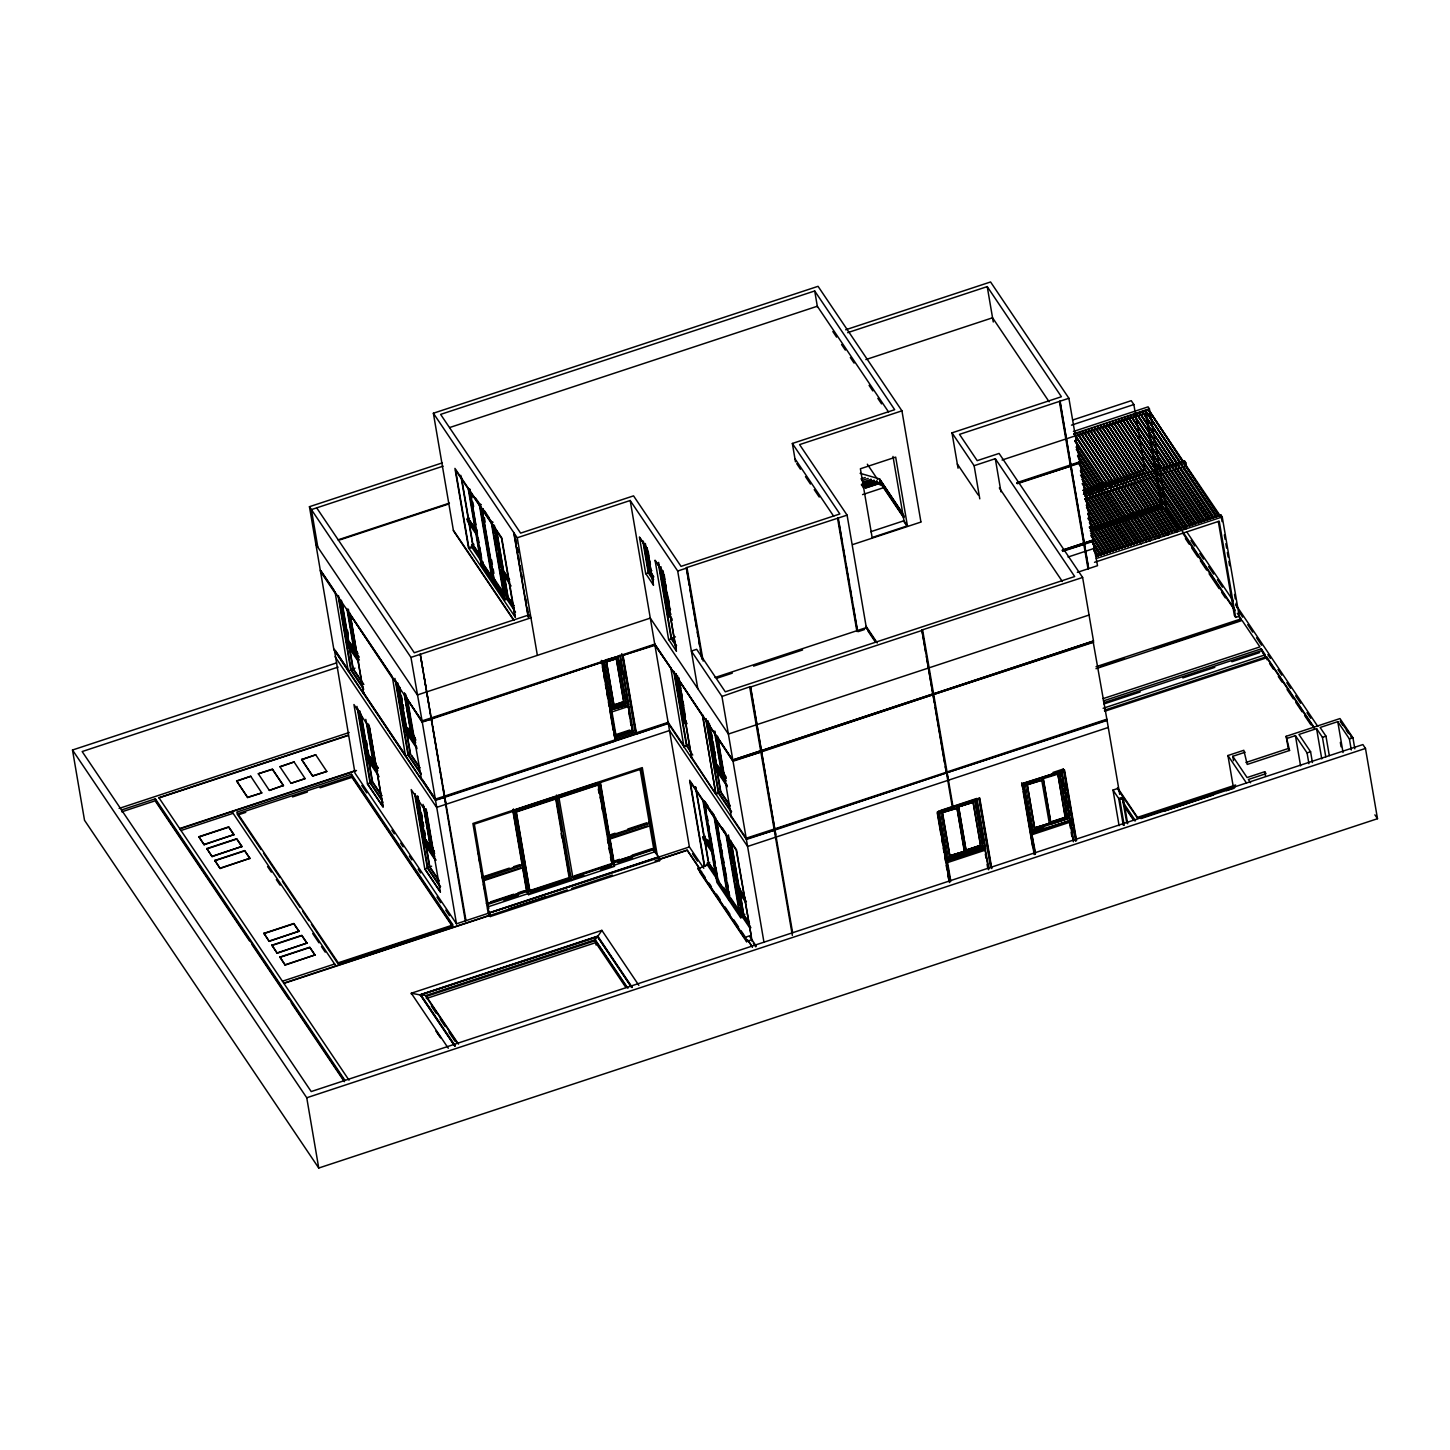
<?xml version="1.0" encoding="UTF-8"?>
<svg xmlns="http://www.w3.org/2000/svg" width="1450" height="1450" viewBox="0 0 1450 1450"><rect width="100%" height="100%" fill="white"/><g stroke="black" fill="none" stroke-linecap="round" stroke-linejoin="round"><path stroke-width="1.5" d="M407.504 699.716L422.077 720.94L456.478 923.795L488.541 913.21M920.895 521.801L901.936 410.839L818.054 286.321L433.369 413.232L517.251 537.769L630.188 500.504L689.403 846.945L703.794 868.296M430.559 718.149L421.805 720.94L320.305 570.249L309.448 506.702L442.359 462.858M431.919 722.299L420.21 653.859L465.305 920.877M443.917 796.358L435.181 799.149M601.714 661.671L615.38 740.986L444.733 796.721L466.012 920.641M622.902 654.675L636.55 734.008L668.486 722.897M615.09 739.881L444.624 796.123L431.357 718.529L601.822 662.287L431.556 719.019M636.332 732.776L668.377 722.299M761.413 750.665L932.984 693.952L761.413 750.665L750.629 686.992L749.668 686.847L792.334 935.377M774.064 829.092L746.188 838.209L733.029 761.232L717.841 737.76M1070.173 465.069L1016.849 482.669M1070.952 464.725L1079.779 461.825L1068.904 398.279L990.567 281.971L845.676 329.784M946.288 772.27L774.771 828.856L761.522 751.263L933.021 694.677L921.874 630.025L1082.624 577.463L1093.499 641.009L933.619 693.843L1093.499 641.009M947.067 771.926L1106.857 719.2L1093.064 641.226M335.385 650.597L363.624 693.607L350.157 614.8M350.229 614.691L392.098 677.748L392.298 676.715L405.474 755.957L363.606 692.901L405.764 755.541M421.388 778.722L407.269 698.229M670.824 668.033L654.947 645.304L622.993 655.291L655.11 644.688L678.056 678.944M670.734 667.417L683.893 746.659L683.693 745.445M717.75 737.887L678.636 679.615L702.434 715.811L702.616 714.778L715.793 794.02L691.505 757.027L691.704 758.259L678.528 679.017M631.602 987.142L597.472 936.464L595.189 939.654L425.774 995.534L420.826 994.754L597.527 936.773L631.638 987.45M1146.007 540.089L1074.051 433.967L1146.461 542.209M1077.006 432.988L1147.983 539.69L1077.006 432.988L1112.567 485.061M1075.701 435.725L1109.014 486.529M1079.978 432.009L1150.956 538.729L1079.978 432.009L1151.934 538.131M1111.987 485.551L1078.673 434.746M1155.36 539.273L1082.933 431.031L1118.494 483.104M1085.905 430.052L1156.882 536.772L1085.905 430.052L1159.112 538.041M1114.941 484.572L1081.628 433.767M1088.878 429.073L1159.837 535.793L1088.878 429.073L1160.816 535.195M1117.914 483.593L1084.6 432.789M1120.868 482.614L1087.554 431.81M1164.259 536.337L1091.832 428.094L1127.375 480.168M1123.841 481.636L1090.527 430.831M1094.804 427.116L1165.764 533.836L1094.804 427.116L1130.348 479.189M1126.795 480.657L1093.481 429.853M1097.759 426.137L1168.736 532.857L1097.759 426.137L1169.715 532.259M1100.731 425.158L1171.709 531.878L1100.731 425.158L1136.274 477.231M1129.768 479.678L1096.454 428.874M1103.686 424.179L1174.663 530.899L1103.686 424.179L1139.247 476.252M1132.722 478.699L1099.408 427.895M1135.694 477.721L1102.381 426.916M1106.658 423.201L1177.636 529.921L1106.658 423.201L1178.614 529.322M1138.667 476.742L1105.353 425.938M1234.802 609.616L1109.613 422.222L1145.174 474.295M1141.621 475.763L1108.308 424.959M1112.585 421.243L1183.562 527.963L1112.585 421.243L1148.128 473.316M1115.558 420.264L1186.517 526.984L1115.558 420.264L1187.496 526.386M1144.594 474.784L1111.28 423.98M1189.489 526.006L1118.512 419.286L1154.055 471.359M1147.548 473.806L1114.234 423.001M1150.521 472.827L1117.207 422.022M1121.484 418.307L1192.444 525.027L1121.484 418.307L1157.027 470.38M1153.475 471.848L1120.161 421.044M1124.439 417.346L1195.416 524.048L1124.439 417.346L1160 469.401M1156.447 470.869L1123.134 420.065M1198.389 523.069L1127.411 416.368L1199.368 522.471M1130.366 415.389L1201.343 522.091L1130.366 415.389L1165.927 467.462M1159.402 469.891L1126.106 419.086M1133.338 414.41L1204.316 521.112L1133.338 414.41L1168.881 466.483M1162.374 468.912L1129.061 418.108M1165.347 467.933L1132.033 417.129M1207.27 520.133L1136.293 413.431L1171.854 465.504M1168.301 466.954L1134.988 416.15M1139.265 412.452L1210.243 519.154L1139.265 412.452L1211.221 518.556M1171.274 465.976L1137.96 415.171M1142.238 411.474L1213.197 518.176L1142.238 411.474L1177.781 463.547M1216.169 517.197L1145.192 410.495L1180.735 462.568M1174.228 464.997L1140.914 414.211M1148.164 409.516L1219.124 516.218L1148.164 409.516L1221.371 517.487M1177.201 464.018L1143.887 413.232M1180.155 463.039L1146.841 412.253M1183.128 462.079L1149.814 411.274M1145.029 540.669L1074.051 433.967M1153.91 537.751L1082.933 431.031M1162.809 534.814L1091.832 428.094M1180.59 528.942L1109.613 422.222M348.489 670.516L333.681 648.458L320.305 570.249M456.478 923.795L354.978 773.104L334.316 649.455M1079.779 461.825L1093.137 540.034L1084.238 543.043L1093.137 540.034M1106.857 719.2L1119.708 794.382M814.701 290.961L440.619 414.392L520.604 533.129L633.541 495.864L681.029 566.37L839.84 513.971L792.353 443.464L894.686 409.697L814.701 290.961L817.492 307.255M449.681 427.532L817.311 306.24L888.56 411.981M443.102 466.157L311.388 509.603L317.822 547.176M847.652 332.666L987.232 286.611L1061.4 396.738L951.998 432.843L958.051 468.205M865.868 359.582L992.561 317.786L1049.129 401.777M338.013 539.871L449.428 503.114M340.261 539.781L447.379 504.437M481.183 504.528L479.406 505.108L491.985 578.713L481.382 562.963L468.803 489.357M475.546 498.093L480.657 505.162M475.999 533.963L467.552 521.42L467.154 519.028L469.546 518.248M493.091 522.217L491.332 522.798L503.911 596.403L493.29 580.653L480.367 505.252M481.672 561.839L472.011 547.502L471.612 545.127L474.005 544.33M468.513 547.828L515.366 617.374L501.791 537.932L454.938 468.386L468.513 547.828L472.265 546.596M472.646 547.303L468.984 548.499L455.59 470.144L501.519 538.331L514.913 616.703M901.936 410.839L799.584 444.606L847.09 515.131L866.538 628.865M481.382 562.963L483.14 562.382L482.487 561.404M468.114 488.179L481.128 564.376L482.904 563.796M496.226 529.522L503.277 570.738L509.584 579.619M493.29 580.653L495.048 580.072M1077.368 572.351L1088.007 568.835L1059.388 401.414L959.501 434.366L977.209 460.647L999.086 453.433L1082.624 577.463M1059.388 401.414L1068.904 398.279M341.439 600.481L348.453 641.553L352.586 646.066M340.913 600.246L348.072 642.114L348.942 641.824M338.557 595.841L346.623 643.021L349.432 642.096M860.956 478.935L865.233 477.521M503.676 573.131L507.736 596.838L514.061 605.701M861.808 480.53L868.206 478.427M348.453 641.553L354.144 649.473L348.743 641.462L342.472 604.722M481.128 564.376L504.963 599.756L506.721 599.176L494.069 525.154M862.641 482.125L871.16 479.316M355.957 650.053L357.552 653.442M864.925 482.343L871.305 480.24M861.354 484.427L874.132 480.204M861.518 485.333L874.278 481.128L863.692 484.934M863.765 485.043L874.404 481.527M862.206 486.022L877.105 481.092M864.49 486.239L875.129 482.723L864.544 486.529M864.599 486.638L875.238 483.122M863.04 487.617L880.077 481.998L903.948 517.433M865.324 487.816L880.277 483.013M865.378 488.124L880.277 483.213M338.086 667.109L82.161 751.553L311.206 1091.56L1362.891 744.575L1365.483 748.436L1377.5 818.706L318.746 1168.029L84.517 820.283L72.5 750.013L336.654 662.868M1073.254 419.829L1131.254 400.689L1133.846 404.55L1145.101 470.434M1071.477 425.14L1133.846 404.55M862.569 494.613L883.847 487.581M358.585 661.925L346.876 644.543L351.136 669.447L355.014 668.16M351.933 669.701L348.199 670.933L335.022 591.691L334.823 592.724L320.504 571.481M645.341 543.496L650.089 571.282L651.847 570.702M1073.435 431.484L1148.092 406.852L1149.397 408.791L1159.565 468.368M647.244 548.607L639.432 537.026L645.703 573.692L649.437 572.442M951.998 432.843L974.128 465.686L995.298 458.689L1074.686 576.538L725.29 691.813L696.671 649.31L691.378 651.068L721.955 696.453L732.812 759.999L760.779 750.774L732.812 759.999M1074.106 433.623L1149.397 408.791M1002.059 460.031L1075.338 435.852M1076.172 436.178L1146.388 413.014L1162.827 509.24L1166.362 508.08L1160.326 472.772M309.448 506.702L410.948 657.394L419.775 654.494M420.482 654.258L530.936 617.809L528.996 614.909L414.283 652.754L316.68 507.862M689.294 585.474L686.249 567.729L837.556 518.266L856.914 631.457M630.188 500.504L677.694 571.028L686.521 568.11L702.072 659.097M837.556 518.266L847.09 515.131M1016.958 483.285L1070.444 466.193L1017.32 483.72M1092.702 540.252L1097.523 565.681L1088.696 568.599L1070.97 465.45L1079.452 462.659M870.725 531.715L903.984 520.749L907.428 525.861L872.139 537.497L860.394 468.767L895.683 457.131L907.428 525.861M1071.151 465.957L1079.978 463.039M852.709 544.566L920.949 522.054M670.589 609.362L669.719 609.653L663.121 571.028M660.964 566.732L668.45 610.504L670.208 609.924M658.626 562.401L667 611.411L669.809 610.486M1089.059 615.036L728.371 734.044L650.289 618.117L417.364 694.967L315.864 544.276M119.136 808.411L349.196 732.504M1082.86 490.444L1145.029 469.927M121.456 810.006L155.349 798.823L345.1 1080.522M348.163 735.204L158.884 797.663L349.015 1080.178M1084.799 492.166L1142.799 473.026M158.938 797.971L347.982 735.585M1084.836 492.474L1142.854 473.334M121.782 811.837L155.657 800.654L344.139 1080.467M1083.44 494.305L1184.523 460.955L1185.828 462.876L1186.354 465.939L1085.271 499.289M1084.745 496.244L1185.828 462.876M236.622 780.916L250.741 776.257L261.798 792.914L247.678 797.554L236.622 780.916L247.678 797.554M258.299 773.756L272.401 769.098L283.421 785.447L269.356 790.413L258.299 773.756L272.455 769.406L283.475 785.755M279.959 766.615L294.078 761.957L305.134 778.614L291.015 783.272L280.013 766.923L294.078 761.957M301.636 759.474L315.737 754.816L326.812 771.454L312.692 776.112L301.636 759.474L312.692 776.112M236.676 781.224L250.741 776.257M301.691 759.764L315.737 754.816M605.049 660.058L620.256 655.763L628.629 704.772L611.32 709.775L628.629 704.772M672.256 620.346L667.254 612.951L671.567 638.145L675.446 636.858M431.266 717.913L655.001 644.09M672.365 638.399L668.631 639.631L655.056 560.207L662.849 571.808L676.443 651.231L668.704 639.522M398.714 685.506L406.308 726.377M601.297 660.403L602.203 661.744L622.666 655.001L636.133 733.809L615.688 740.551L614.021 734.824M422.186 721.556L430.849 719.254L422.022 722.154L407.921 699.897M616.123 657.43L604.632 661.218L612.824 707.673L626.219 703.25L618.026 656.814L625.893 702.761L612.824 707.673M395.832 680.866L403.897 728.045L406.707 727.121M618.353 657.285L604.958 661.707L604.306 660.747M606.336 661.689L614.238 659.079M613.785 704.772L606.444 661.853L616.413 658.753L623.862 701.818L613.894 704.918M405.728 726.577L412.017 734.298L407.686 727.882M413.54 734.969L412.67 735.259L415.896 740.062M360.76 713.527L367.774 754.58L372.976 760.706M357.878 708.869L365.944 756.048L366.995 755.704L377.544 771.346M382.166 799.856L370.457 782.474L366.197 757.589L368.01 756.991M247.624 797.264L261.798 792.914M283.421 785.447L269.356 790.413M312.638 775.804L326.812 771.454M367.774 754.58L373.466 762.501L368.064 754.489L361.413 715.593M375.586 762.99L374.716 763.28L377.942 768.083M179.691 828.566L355.866 770.457M1090.581 528.036L1161.468 504.654M179.746 828.874L356.501 770.566M1090.672 528.326L1161.523 504.944M417.038 748.689L404.151 729.567L408.411 754.471L410.495 753.783L406.942 733.029M405.474 755.957L409.208 754.725M180.996 830.506L233.233 813.269M351.444 774.264L236.749 812.109L338.249 962.8L452.962 924.955L351.444 774.264L351.969 777.327L452.219 926.151M1090.273 530.501L1162.791 506.576M1090.454 531.57L1162.973 507.645M239.395 814.465L245.775 812.362M292.501 796.938L307.364 792.044M320.106 787.839L351.969 777.327M1062.361 550.184L1083.603 543.17L1062.216 550.311M1064.445 550.221L1083.821 544.403L1062.578 551.399M1084.346 543.659L1092.811 540.868M1084.527 544.167L1093.354 541.249M198.849 836.722L228.719 826.862L233.921 834.602L204.124 844.752L198.849 836.722L204.124 844.752M198.904 837.031L228.774 827.171L233.976 834.892M370.457 782.474L372.541 781.786L381.912 795.688M371.254 782.728L367.521 783.961L382.945 806.635L369.478 727.827L353.945 704.537L367.521 783.961L370.076 783.036L383.054 802.321M612.172 706.712L623.645 702.924M1068.016 557.036L1094.551 548.281M610.668 708.814L625.476 703.939M204.069 844.444L233.921 834.602M714.995 677.531L866.321 627.596L876.271 642.386M611.139 710.663L611.972 711.896L628.883 706.313L633.197 731.507L616.268 737.089L615.452 735.875L632.381 730.293L628.067 705.081L628.883 706.313M717.351 678.092L732.268 673.162M753.583 666.13L802.593 649.963M858.001 631.674L864.399 629.572M206.843 848.576L236.712 838.734L241.914 846.456L212.099 856.606L206.843 848.576L212.099 856.606M206.897 848.884L236.749 839.024L241.969 846.764M1096.2 556.184L1220.936 515.022L1222.241 516.943L1239.224 616.232L1235.69 617.392L1234.385 615.471L1218.308 521.42M1096.381 558.467L1222.241 516.943M1094.514 562.31L1219.232 521.166L1235.69 617.392M212.062 856.298L241.914 846.456M1088.696 568.599L1088.007 568.835M214.836 860.448L244.688 850.588L249.907 858.309L220.092 868.478L214.836 860.448L220.092 868.478M214.89 860.738L244.742 850.896L249.944 858.618M721.955 696.453L749.668 686.847M750.629 686.992L922.127 630.406M614.836 734.969L629.644 730.075M615.344 735.712L632.272 730.129L627.959 704.936M220.038 868.169L249.907 858.309M614.764 739.21L635.227 732.449L636.133 733.809M676.244 673.743L683.729 717.533L685.487 716.952M674.268 671.64L682.261 718.439L683.331 718.094L687.082 723.641M444.914 797.228L668.305 723.514L746.388 839.441L763.987 942.373M491.188 782.511L501.881 778.976M446.111 804.261L445.404 804.478M686.267 725.526L682.533 719.961L686.847 745.173L689.348 744.339M683.983 746.551L686.448 745.735L692.737 755.051M683.893 746.659L687.644 745.427M417.673 796.394L425.049 839.604L430.251 845.731M554.933 796.739L514.188 810.188L528.616 894.668L614.419 866.357L599.974 781.876M556.438 795.071L557.09 796.032L597.835 782.583M417.129 796.104L424.669 840.166L425.539 839.876M415.153 793.893L423.219 841.072L426.028 840.148M518.103 810.749L556.057 798.225M572.514 877.014L612.679 863.946L598.941 784.069L558.884 797.301L572.877 877.558L612.244 864.562L597.98 783.888M518.212 810.912L556.147 798.388M558.993 797.446L599.049 784.232M440.601 886.621L427.732 867.499L423.472 842.613L425.285 842.015M515.711 811.021L516.363 811.982L555.731 799.004L569.342 878.718L529.975 891.696L529.322 890.735M559.247 797.844L598.632 784.849M425.049 839.604L431.031 847.434M432.861 848.014L431.991 848.304L434.148 851.494M709.05 723.568L716.626 764.44M708.144 721.121L715.666 765.183L716.554 764.893M706.15 718.91L714.216 766.107L717.043 765.165M1093.173 641.842L933.727 694.441L1093.699 642.223M761.703 751.771L933.021 694.677M427.732 867.499L431.611 866.212M426.753 812.852L411.22 789.561L424.796 868.985L428.529 867.752M716.064 764.621L721.737 772.542M723.858 773.031L722.988 773.321L726.232 778.124M263.936 933.329L293.788 923.487L299.008 931.208L269.192 941.358L263.936 933.329L269.192 941.358M263.991 933.637L293.843 923.795L299.044 931.516M1096.019 666.746L1241.055 618.878L1237.303 613.332M1100.459 666.402L1123.913 658.662M1153.783 648.803L1239.098 620.654M727.356 786.752L714.487 767.63L718.729 792.516L720.831 791.827L730.184 805.729M269.138 941.068L299.008 931.208M731.326 812.362L718.348 793.077L715.883 793.893L702.398 715.086M715.793 794.02L719.544 792.769M1095.982 668.686L1242.106 620.473L1259.923 646.899L1102.997 698.664M271.929 945.201L301.781 935.341L306.983 943.062L277.186 953.23L271.929 945.201L277.186 953.23M271.984 945.491L301.836 935.649L307.038 943.37M509.294 868.133L481.889 877.178L482.778 878.482L522.834 865.269L521.946 863.964M513.518 866.737L519.843 864.653M615.09 833.224L608.764 835.309L609.653 836.632L649.709 823.419L650.107 825.793L610.051 839.006M627.741 829.056L646.718 822.803M482.288 877.757L522.453 864.689L513.137 810.677M609.145 835.889L649.31 822.839L640.012 768.826M482.687 880.132L520.749 867.771M609.562 838.281L647.606 825.92M483.194 880.875L523.251 867.662M277.131 952.922L306.983 943.062M279.923 957.054L309.774 947.213L314.976 954.934L285.179 965.084L279.923 957.054L285.179 965.084M279.977 957.363L309.829 947.502L315.031 955.242M715.357 817.039L729.042 898.638L739.645 914.388L726.033 834.674L715.412 818.924M285.124 964.776L314.976 954.934M490.571 901.882L513.753 894.215M517.976 892.838L524.302 890.735M619.549 859.324L613.223 861.409L614.111 862.714L654.168 849.501L654.566 851.893L614.51 865.106L600.463 782.855M632.2 855.138L651.177 848.884M486.747 903.839L526.803 890.626M613.604 861.989L653.66 848.776M486.856 904.002L526.912 890.789L522.743 866.919M613.713 862.134L653.769 848.921L649.618 825.068M1103.378 700.912L1261.228 648.839L1265.234 654.802L1103.124 708.289M574.309 875.909L611.592 863.602L612.244 864.562M529.612 891.17L569.778 878.102M503.621 900.088L518.393 895.212M617.845 862.406L632.599 857.53M1103.704 702.743L1261.554 650.651L1265.56 656.632M487.653 906.957L527.709 893.744L513.264 809.281M530.12 893.001L570.865 879.552L571.518 880.513L557.09 796.032M573.022 878.845L583.734 875.311M600.898 869.638L611.628 866.103M1103.903 703.957L1140.153 691.994M1182.819 677.929L1214.81 667.362M1231.884 661.744L1259.615 652.591M712.965 853.742L703.304 839.405L702.888 837.013L705.298 836.215M653.442 850.207L659.424 857.566L489.647 912.866L490.263 916.545L659.659 860.647L659.424 857.566M655.69 853.543L641.244 769.062L474.331 824.144L488.759 908.624L487.508 909.041L489.882 912.539L659.279 856.642M282.514 981.197L334.733 963.96M491.786 912.159L689.403 846.945M1104.429 710.21L1266.539 656.723L1314.099 727.32M1104.628 711.279L1266.72 657.793L1314.28 728.389M283.801 983.118L489.792 915.168M509.095 908.787L545.562 896.752M659.279 859.234L687.173 850.044L699.716 868.641M283.856 983.426L567.331 889.901M571.608 888.487L612.299 875.075M655.11 860.938L687.228 850.334L699.77 868.949M933.202 695.184L946.379 772.886L774.88 829.472L792.661 932.93M1106.531 720.052L947.086 772.651L1107.075 720.433M775.061 829.98L946.379 772.886M945.255 766.796L948.481 780.173M1108.271 727.465L747.602 846.456L669.519 730.546L436.595 807.396L335.077 656.705M717.424 879.824L707.763 865.487L707.346 863.112L709.757 862.315M751.843 939.636L746.605 941.684L745.971 938.023L744.919 938.368L698.066 868.822L707.926 864.599M698.066 868.822L699.136 868.478L699.752 872.139L746.605 941.684M752.151 941.467L736.491 849.809L689.638 780.263L704.265 865.813L710.228 864.671M699.752 872.139L701.528 871.559M729.495 896.118L727.737 896.698L714.107 816.984L703.504 801.234L717.134 880.947L718.892 880.368M1052.881 772.487L1063.285 769.062L1064.191 770.403L1076.172 840.456M940.633 810.423L976.629 798.551L985.438 848.467L947.339 861.028L946.306 859.487L982.284 847.616M1023.283 783.163L1061.781 771.164L1070.209 820.501L1032.11 833.061L1023.283 783.163L1032.11 833.061M1064.191 770.403L1022.558 784.142L1034.539 854.195M958.396 805.602L974.799 800.183L982.701 846.456L966.298 851.875L958.396 805.602L966.298 851.875M1059.569 772.216L1067.472 818.489L1051.069 823.908L1043.166 777.617L1059.569 772.216L1067.798 818.978L1032.908 829.889M940.216 811.583L975.125 800.654L983.028 846.945L948.137 857.856M1024.987 783.616L1059.878 772.687M958.323 806.635L973.294 802.285L958.432 806.798M958.541 806.943L973.167 802.122L980.671 845.513L965.917 850.171L980.454 845.187L972.968 801.814M1057.938 774.155L1043.094 778.668L1050.326 820.048M942.355 812.689L957.217 808.176L942.246 812.526L949.841 856.062L964.486 851.241M1027.017 784.559L1041.97 780.209L1027.234 784.885L1034.72 828.258L1049.365 823.437L1041.662 779.737M740.37 888.288L737.959 889.067L746.406 901.628M411.456 994.247L411.292 993.232L420.337 994.972L597.763 936.428L601.859 930.356L638.87 985.366M458.526 1044.145L425.774 995.534L425.956 996.549L595.352 940.651L626.835 987.396M426.3 998.542L595.696 942.645L625.911 987.523M729.042 898.638L730.8 898.039L739.065 910.31M730.564 899.471L728.788 900.051L714.741 817.782M1119.092 825.684L1113.002 790.051L1117.424 788.601L1137.688 818.434L1182.493 803.662M744.829 914.37L742.418 915.168L750.882 927.71M1233.588 788.619L1227.933 755.522L1243.828 750.284L1247.217 764.44L1289.558 750.466L1286.168 736.31L1339.981 718.566L1352.941 737.778L1354.826 748.816M702.815 800.11L716.88 882.361L740.714 917.741L742.472 917.143L728.408 834.892M1233.515 760.706L1232.772 756.302L1245.115 752.224M1287.473 738.249L1295.412 735.621L1307.066 752.912L1308.915 763.733M1325.771 756.791L1322.436 737.325L1316.582 728.643L1298.946 734.461L1310.582 751.752L1312.431 762.555M1351.291 749.976L1349.406 738.938L1337.77 721.647L1320.116 727.483L1325.971 736.165L1329.306 755.631M1340.181 721.121L1351.744 736.673L1350.856 736.963M1113.002 790.051L1118.693 798.497L1123.116 797.047L1127.665 823.763M1050.815 822.368L1065.442 817.546L1050.688 822.204M1050.598 822.041L1065.224 817.22M1119.726 799.113L1122.644 798.642L1119.726 799.113L1124.221 825.394M964.594 851.404L949.641 855.754L964.594 851.404L957 807.868M1049.256 823.274L1034.503 827.95L1049.365 823.437M966.226 851.295L982.375 845.984L983.028 846.945M1053.008 822.676L1065.134 818.67M1033.197 830.832L1043.764 827.334M1031.729 832.481L1070.209 820.501M1245.912 762.501L1288.253 748.526L1289.558 750.466M965.899 855.138L984.949 848.848L988.592 869.746M1067.599 821.588L1031.602 833.46L1035.264 854.358M1322.436 737.325L1325.971 736.165M953.303 859.487L985.039 849.011L988.9 868.659M1067.689 821.733L1031.711 833.605L1035.572 853.271M985.71 849.99L947.611 862.569L950.801 881.237M1032.382 834.602L1070.481 822.023L1073.671 840.692M697.921 867.897L744.756 937.443L751.118 935.359L736.219 850.207L690.291 782.003L704.718 866.484M1307.066 752.912L1310.582 751.752M1349.406 738.938L1352.941 737.778M1250.607 782.783L1248.378 779.484L1266.031 773.647L1264.726 771.726L1247.091 777.544L1232.772 756.302M1235.618 784.994L1137.507 817.365L1117.479 787.658M1195.289 799.439L1231.539 787.477M1140.933 818.597L1234.784 787.622M1164.459 811.166L1213.505 794.981M1226.301 790.757L1232.717 788.637M72.5 750.013L306.748 1097.759L1365.483 748.436M422.077 720.94L410.948 657.394M746.188 838.209L746.388 839.441L774.354 830.216L746.569 838.825L731.199 815.969L731.416 817.202L717.587 736.292M860.122 473.316L879.552 478.935L902.172 512.521M421.279 778.106L435.562 799.748L444.208 797.464L435.381 800.364L333.881 649.673M1147.584 410.006L1149.234 411.746M1144.612 410.984L1146.261 412.724M1141.658 411.945L1143.307 413.703M1138.685 412.924L1140.334 414.682M1135.713 413.903L1137.38 415.661M1132.758 414.881L1134.408 416.639M1129.786 415.86L1131.453 417.618M1126.831 416.839L1128.481 418.597M1123.859 417.817L1125.508 419.576M1120.904 418.796L1122.554 420.554M1117.932 419.775L1119.581 421.533M1114.959 420.754L1116.627 422.512M1112.005 421.733L1113.654 423.491M1109.033 422.711L1110.7 424.469M1106.078 423.69L1107.727 425.448M1103.106 424.669L1104.773 426.427M1100.151 425.647L1101.801 427.406M1097.179 426.626L1098.828 428.384M1094.224 427.605L1095.874 429.363M1091.252 428.584L1092.901 430.342M1088.279 429.562L1089.947 431.321M1085.325 430.541L1086.974 432.299M1082.352 431.52L1084.02 433.278M1079.398 432.499L1081.048 434.257M1076.426 433.478L1078.075 435.236M1185.629 465.794L1219.523 516.109M1183.254 466.284L1217.148 516.617M1145.192 410.495L1216.749 516.726M1182.674 466.773L1216.568 517.088M1180.282 467.263L1214.176 517.596M1179.702 467.752L1213.596 518.067M1176.747 468.731L1210.641 519.046M1174.355 469.22L1208.249 519.535M1136.293 413.431L1207.85 519.644M1173.775 469.709L1207.669 520.024M1171.401 470.199L1205.294 520.514M1340.507 721.611L1342.809 725.018M1346.253 730.147L1348.554 733.555M1170.821 470.688L1204.714 521.003M1168.428 471.177L1202.322 521.493M1167.848 471.667L1201.742 521.982M1127.411 416.368L1198.969 522.58M1164.894 472.646L1198.787 522.961M1162.501 473.135L1196.395 523.45M1161.921 473.624L1195.815 523.939M1159.529 474.114L1193.441 524.429M1158.949 474.603L1192.842 524.918M1156.574 475.093L1190.468 525.408M1118.512 419.286L1190.069 525.516M1155.994 475.582L1189.888 525.897M1153.022 476.561L1186.916 526.876M1150.648 477.05L1185.792 529.232M1150.067 477.412L1184.124 527.963M1186.644 531.715L1233.316 600.989M1235.835 604.741L1317.814 726.432M1190.957 540.379L1194.727 545.998M1199.784 553.501L1203.554 559.102M1208.611 566.606L1213.65 574.091M1217.438 579.71L1222.477 587.196M1238.88 611.537L1242.65 617.156M1247.707 624.642L1252.746 632.127M1256.534 637.746L1261.572 645.232M1267.88 654.603L1270.399 658.336M1277.976 669.574L1281.746 675.192M1286.803 682.678L1290.591 688.297M1295.629 695.783L1300.668 703.268M1306.976 712.639L1310.764 718.257M1374.89 814.827L1377.5 818.706M1147.675 478.029L1181.569 528.344M1147.095 478.518L1180.989 528.833M1166.344 508.787L1180.082 529.178M1182.566 532.875L1234.983 610.686M1238.735 616.25L1241.236 619.947M1166.688 510.781L1171.673 518.194M1185.411 538.566L1189.145 544.131M1191.646 547.828L1197.881 557.09M1200.382 560.806L1206.618 570.067M1209.119 573.765L1219.106 588.591M1221.607 592.289L1225.341 597.853M1264.762 656.361L1261.228 648.839M1269.566 663.502L1273.317 669.066M1278.32 676.498L1282.072 682.08M1287.074 689.511L1293.346 698.791M1295.847 702.507L1302.1 711.805M1304.601 715.521L1310.854 724.801M1144.141 479.497L1178.034 529.812M1162.827 509.24L1161.523 507.301L1145.464 413.268M1141.748 479.986L1176.893 532.168M1141.168 480.476L1175.062 530.791M1138.794 480.965L1172.688 531.28M1138.214 481.454L1172.107 531.769M1135.241 482.433L1169.135 532.748M1132.849 482.923L1168.011 535.104M1132.269 483.412L1166.162 533.727M1129.894 483.901L1163.788 534.216M1129.314 484.373L1163.208 534.706M1126.342 485.351L1160.236 535.684M1123.387 486.33L1157.281 536.663M1120.995 486.838L1154.889 537.153M1120.415 487.309L1154.309 537.642M1117.461 488.287L1151.354 538.621M1115.068 488.795L1150.213 540.977M1114.488 489.266L1148.382 539.581M1111.516 490.245L1145.428 540.56M1075.247 440.419L1106.622 487.019M1109.141 490.734L1143.035 541.067M1074.849 440.528L1142.056 541.647L1076.77 444.751M1074.668 440.909L1106.042 487.508M1108.561 491.224L1142.455 541.539M1076.045 446.999L1103.668 487.998M1106.169 491.713L1141.331 543.895M1076.897 448.974L1139.084 542.626L1076.317 449.446M1077.984 451.204L1103.088 488.487M1105.589 492.202L1139.482 542.518M1078.111 455.427L1137.108 543.025M1077.713 455.536L1136.709 543.134M1077.531 455.916L1100.115 489.466M1102.634 493.181L1136.528 543.496M1078.383 457.892L1136.129 543.605M1078.909 461.988L1134.136 544.004M1079.761 463.964L1133.157 544.584L1079.181 464.453M1079.579 464.344L1097.161 490.444M1099.662 494.16L1133.556 544.475M1080.957 470.434L1094.768 490.934M1097.287 494.649L1131.181 544.982M1080.558 470.543L1130.202 545.562L1081.247 472.881M1080.377 470.906L1094.188 491.405M1096.707 495.139L1130.601 545.454M1080.504 475.129L1091.814 491.912M1094.315 495.628L1128.209 545.943M1082.624 478.971L1127.81 546.052M1082.443 479.352L1091.234 492.384M1093.735 496.118L1127.629 546.433M1082.044 479.461L1127.23 546.541M1082.57 483.575L1125.254 546.922M1082.171 483.684L1124.276 547.52L1084.092 487.889M1085.76 489.647L1088.261 493.362M1090.781 497.096L1124.674 547.411M1083.368 490.136L1085.887 493.87M1088.388 497.586L1122.282 547.901M1084.219 492.112L1121.303 548.499L1083.639 492.601M1087.808 498.075L1121.702 548.39M1085.434 498.564L1119.327 548.879M1085.035 498.673L1118.349 549.478L1085.706 501.029M1084.836 499.054L1118.729 549.369M1086.231 505.144L1116.355 549.858M1087.083 507.101L1115.376 550.456L1086.503 507.591M1088.152 509.349L1115.775 550.347M1088.279 513.572L1113.382 550.837M1087.881 513.681L1112.404 551.435L1088.551 516.019M1087.699 514.061L1112.803 551.326M1087.826 518.266L1110.428 551.816M1089.947 522.109L1109.449 552.414L1089.367 522.598M1089.766 522.489L1109.848 552.305M1089.893 526.713L1107.456 552.794M1089.494 526.821L1106.477 553.393L1091.415 531.026M1089.312 527.184L1106.876 553.284M1090.69 533.274L1104.501 553.773M1091.542 535.249L1103.523 554.371L1090.962 535.739M1091.361 535.63L1103.921 554.263M1092.738 541.702L1101.529 554.752M1092.339 541.811L1100.55 555.35L1093.028 544.167M1092.158 542.191L1100.949 555.241M1093.554 548.281L1098.574 555.731M1094.406 550.257L1098.176 555.839M1094.224 550.619L1097.994 556.22M1093.826 550.728L1097.596 556.329M1227.933 755.522L1246.474 783.054M999.322 487.925L1062.361 581.504M957.326 464L978.152 494.903M832.844 331.542L836.596 337.125M841.58 344.538L845.332 350.103M850.334 357.516L854.086 363.098M869.076 385.356L872.827 390.92M877.83 398.333L881.582 403.897M1122.898 802.086L1135.513 820.827M1124.475 805.801L1134.571 820.791M1124.674 807.016L1133.519 820.138M904.22 516.2L879.552 478.935L880.077 481.998M903.495 517.396L879.715 482.107L880.259 485.243M867.336 464.218L877.612 479.461M903.459 520.912L906.903 526.042M1069.81 821.044L1070.481 822.023M1067.146 817.999L1067.798 818.978M1027.343 785.048L1034.72 828.258M794.963 458.744L833.696 516.254M796.721 463.656L800.472 469.22M805.475 476.633L810.478 484.064M814.229 489.629L819.232 497.042M866.103 626.327L877.304 642.966M867.771 630.714L875.238 641.806M974.472 799.693L975.125 800.654M984.405 846.927L985.438 848.467M980.671 845.513L966.044 850.334M938.531 811.13L947.339 861.028M639.613 537.533L647.153 548.734L653.316 584.767M655.237 560.715L662.777 571.916M650.089 571.282L653.787 576.774M653.442 577.408L649.709 571.844L645.196 545.454M653.624 579.601L648.639 572.188L643.383 541.412M653.279 580.217L648.259 572.75L642.821 540.959M645.776 573.566L653.515 585.274L647.153 547.792M668.45 610.504L670.915 614.166M670.553 614.764L668.051 611.066L660.819 568.726M667 611.411L671.984 618.824M671.567 638.145L676.552 645.558M676.207 646.174L671.169 638.707L658.463 564.286M654.729 644.09L733.029 761.232L760.996 752.006L733.192 760.616L718.348 738.558M776.257 836.994L775.569 837.23M725.707 776.33L723.55 773.122L717.279 736.382M725.707 776.91L723.278 773.231L716.989 736.491M718.022 765.944L720.179 769.153M717.714 766.035L719.871 769.243M720.668 770.947L716.354 764.531L709.322 723.478M722.589 773.883L725.671 778.433M683.729 717.533L686.194 721.194M715.666 765.183L725.997 780.517M725.816 781.387L715.285 765.745L707.582 720.704M682.261 718.439L686.013 724.003M714.216 766.107L727.103 785.211M729.912 805.819L720.541 791.918L716.644 769.116M686.847 745.173L690.581 750.719M718.729 792.516L731.616 811.638M668.106 722.299L684.201 746.243M616.322 658.608L606.444 661.853M704.827 801.415L708.397 806.726M711.968 812.036L714.361 815.571M713.871 815.335L704.211 800.998L717.822 880.712L728.697 896.843M722.154 827.642L725.779 833.025M625.566 702.289L626.219 703.25M707.709 839.804L710.119 843.393M704.229 836.577L711.479 847.326M744.14 895.81L739.301 888.632L731.199 841.236M484.427 510.763L489.176 517.849M631.765 729.386L633.197 731.507M711.189 847.416L703.957 836.668L695.474 787.114M745.064 897.695L739.029 888.723L730.927 841.344M482.632 508.606L486.239 513.989M488.668 517.559L492.275 522.942M702.888 837.013L712.548 851.349M738.376 891.46L745.608 902.208M708.688 862.659L717.152 875.202M748.599 921.892L743.759 914.714L739.717 891.025L743.487 914.823L749.523 923.777M716.862 875.311L708.416 862.75L704.736 841.199M707.346 863.112L717.007 877.449M723.604 887.364L727.139 892.62M728.987 896.752L718.112 880.621L715.847 867.336M730.021 898.311L739.681 912.648M741.929 916.237L750.067 928.308M740.606 914.533L729.749 898.402L716.499 820.899M717.134 880.947L727.737 896.698M469.691 520.387L474.531 527.546M749.849 936.682L756.157 946.034M476.651 531.226L468.205 518.683L460.792 475.292M503.277 570.738L509.312 579.71M753.366 943.243L755.776 946.832M467.154 519.028L476.796 533.364M502.207 571.101L509.711 582.084M692.447 853.742L697.486 861.209M502.624 573.475L511.071 586.018M748.581 941.195L752.351 946.778M747.384 939.636L752.405 947.086M700.368 870.308L705.298 877.612M708.996 883.104L711.461 886.766M716.391 894.088L720.088 899.58M725.018 906.903L729.948 914.225M733.646 919.717L738.576 927.039M741.041 930.701L744.738 936.192M480.186 555.441L472.954 544.674L469.256 523.124M481.11 557.326L472.664 544.765L468.604 521.058M507.736 596.838L513.771 605.792M471.612 545.127L481.273 559.464M494.414 579.094L502.135 590.567M506.666 597.183L513.916 607.931M482.361 562.636L492.021 576.973M503.948 594.663L494.287 580.326L482.089 508.95M506.177 598.252L515.529 612.118M491.749 577.064L482.089 562.727L469.51 489.121M503.657 594.754L493.997 580.417L481.799 509.041M453.379 530.247L513.88 620.056M513.753 620.346L453.469 530.845L433.369 413.232M649.709 823.419L648.821 822.096L650.107 825.793M654.168 849.501L653.279 848.196L653.678 850.57M659.043 859.723L659.659 860.647M614.419 866.357L599.702 783.145M555.078 798.044L555.731 799.004M572.224 876.579L572.877 877.558M569.342 878.718L568.708 877.757L487.236 904.582L486.348 903.259M632.309 987.468L597.726 936.12L420.282 994.664L454.865 1046.03M627.923 988.266L595.189 939.654L596.095 945.037M320.831 570.629L333.844 589.933M350.646 614.873L392.298 676.715M526.404 890.046L527.293 891.369M528.616 894.668L513.536 809.227M415.389 738.286L413.232 735.077L406.942 698.338M357.842 653.352L355.667 650.144L349.686 613.314M415.389 738.847L412.942 735.168L406.308 696.272M349.033 641.353L353.347 647.769M407.377 727.991L411.709 734.407M354.996 650.796L359.274 657.158M415.334 740.388L412.271 735.821L410.894 727.809M348.072 642.114L358.404 657.448M415.679 742.472L405.347 727.139L397.808 683.059M359.382 660.058L347.674 642.676L340.351 599.774M415.498 743.342L404.949 727.701L397.264 682.66M346.623 643.021L358.331 660.403M403.897 728.045L416.766 747.167M363.769 684.4L353.22 668.758L349.323 645.939M411.673 755.522L419.866 767.684M363.479 684.491L352.948 668.849L349.033 646.029M419.576 767.775L410.223 753.873L406.308 731.054M351.136 669.447L362.844 686.829M408.411 754.471L421.279 773.575M363.733 689.276L350.755 670.009L338.031 595.569M421.007 774.3L408.012 755.033L394.926 678.419M422.458 779.864L435.453 799.149M405.547 755.849L420.899 778.632M490.263 916.545L488.251 913.319L472.899 823.491L642.296 767.612L657.267 855.228M378.233 767.993L375.006 763.171L368.626 724.184M434.42 851.404L432.263 848.196L425.629 809.299M425.629 839.423L429.943 845.821M374.317 763.842L377.399 768.391M431.593 848.866L434.656 853.416M377.725 770.476L367.394 755.142L359.854 711.08M424.669 840.166L433.786 853.706M434.819 856.37L424.27 840.728L416.947 797.826M365.944 756.048L377.653 773.43M423.219 841.072L436.087 860.194M366.197 757.589L379.084 776.711M423.472 842.613L435.181 859.995M439.187 880.712L429.816 866.81L425.919 843.991M381.622 795.778L372.269 781.876L368.354 759.057M438.897 880.803L429.544 866.901L425.629 844.081M440.329 887.346L427.333 868.061L414.609 793.639M424.868 868.876L440.22 891.659M367.521 783.961L383.126 807.143L369.315 726.251M424.796 868.985L440.401 892.167L426.209 809.1M361.775 785.465L366.778 792.896M391.844 830.107L394.346 833.822M400.617 843.139L403.118 846.854M409.389 856.153L411.891 859.868M418.162 869.184L420.663 872.9M436.958 897.079L440.709 902.661M445.73 910.111L449.482 915.693M425.956 996.549L457.439 1043.293M431.339 1006.01L436.359 1013.496M440.147 1019.096L445.186 1026.582M448.956 1032.183L455.264 1041.535M420.826 994.754L454.956 1045.414M420.337 994.972L454.919 1046.32M448.286 1048.241L411.292 993.232L601.859 930.356L602.04 931.371M436.124 1030.859L441.054 1038.182M436.233 1031.457L439.93 1036.949M261.018 849.501L237.057 813.939L351.77 776.094L452.618 925.825L337.923 963.67L311.442 924.357M263.538 853.252L279.923 877.576M282.442 881.328L300.096 907.519M302.615 911.271L308.923 920.623M231.982 811.638L336.092 966.208M267.579 866.556L271.349 872.139M276.352 879.588L280.122 885.153M312.711 933.528L318.964 942.826M321.465 946.56L325.235 952.143M249.472 940.851L155.875 801.886L155.349 798.823M252.01 944.602L288.695 999.068M291.233 1002.82L344.357 1081.7M1337.77 721.647L1343.044 752.55M1340.344 742.418L1341.087 746.786M1316.582 728.643L1321.766 758.912M1295.412 735.621L1300.577 765.89M1286.168 736.31L1288.253 748.526M1266.539 656.723L1267.064 659.786M1220.936 515.022L1222.078 521.638M1224.344 534.869L1225.087 539.291M1225.848 543.696L1226.609 548.118M1227.352 552.522L1228.114 556.945M1228.857 561.349L1229.618 565.772M1234.53 594.446L1235.273 598.85M1236.034 603.272L1236.777 607.677M1264.726 771.726L1265.469 776.04M1184.523 460.955L1185.049 464M1149.216 413.486L1149.977 417.89M1151.862 428.928L1152.605 433.333M1153.366 437.755L1154.128 442.159M1157.898 464.218L1158.641 468.64M1162.048 488.487L1162.791 492.909M1060.095 401.179L1070.97 465.45M1060.204 403.009L1088.442 568.219M1122.372 798.243L1126.759 822.73M1118.693 798.497L1123.261 825.213M987.232 286.611L993.268 321.991M1076.571 840.583L1064.499 769.968L1022.159 783.942L1034.213 854.558M1063.285 769.062L1075.628 841.29M1064.844 784.45L1065.587 788.818M1066.348 793.204L1067.091 797.572M1067.834 801.959L1068.596 806.327M1069.339 810.713L1070.082 815.081M1070.825 819.467L1071.586 823.854M1072.329 828.222L1073.072 832.608M1061.382 770.584L1069.828 819.921M1069.701 820.881L1073.363 841.779M1060.711 771.183L1061.835 776.058M1062.179 779.774L1063.303 784.631M1064.046 788.927L1064.771 793.222M1065.514 797.5L1066.239 801.796M1066.964 806.091L1067.707 810.369M1068.433 814.664L1069.176 818.96M1069.393 821.969L1070.463 828.204M1071.169 832.336L1071.876 836.487M1065.641 809.191L1066.384 813.595M1065.442 817.546L1057.848 773.992L1065.116 817.057M995.298 458.689L1000.971 491.84M974.128 465.686L979.783 498.836M1025.313 784.106L1033.234 830.379M1021.652 782.783L1022.395 787.169M1023.156 791.555L1032.509 846.274M991.8 868.55L979.729 797.953L937.389 811.909L949.46 882.524M991.401 868.423L979.421 798.37L937.806 812.109L949.768 882.162M978.895 799.222L990.495 867.082M976.629 798.551L985.058 847.888L946.959 860.448L938.893 813.269M981.469 829.763L982.212 834.058M982.937 838.336L983.68 842.631M976.684 803.445L977.409 807.741M978.152 812.018L978.877 816.314M979.62 820.609L980.345 824.887M981.088 829.183L981.813 833.478M982.538 837.756L983.281 842.051M985.329 854.086L986.054 858.237M987.106 864.454L987.812 868.604M956.891 807.704L964.268 850.933M892.982 456.442L903.984 520.749M922.581 629.789L953.012 806.762M946.578 773.394L952.306 806.998M921.874 630.025L925.644 652.138M926.405 656.56L934.326 702.869M935.069 707.292L944.494 762.392M942.572 813.015L949.967 856.243M940.542 812.072L948.463 858.346M947.557 865.577L950.131 880.241M937.262 812.942L940.996 834.838M941.757 839.224L942.5 843.592M943.243 847.978L944.004 852.346M944.748 856.732L945.491 861.101M946.234 865.487L946.995 869.855M947.738 874.241L948.481 878.627M876.761 481.219L877.286 484.354M870.816 479.424L871.359 482.578M838.263 518.031L857.621 631.221M838.771 522.091L842.178 542.064M842.939 546.505L843.701 550.946M844.462 555.386L845.205 559.809M845.966 564.249L846.728 568.69M847.489 573.131L849.392 584.223M850.153 588.664L850.896 593.104M851.658 597.545L852.419 601.986M853.18 606.426L856.968 628.611M792.353 443.464L795.47 461.789M750.357 686.611L756.791 724.184M757.172 726.396L775.623 834.403M716.699 736.582L723.242 774.844L722.372 775.134L714.832 731.054M717.17 742.092L717.895 746.424M718.638 750.737L721.973 770.186M686.956 567.494L703.159 661.091M716.862 742.201L717.587 746.514M718.33 750.846L719.073 755.16M719.816 759.492L720.541 763.806M714.433 731.579L721.466 772.632M690.037 589.914L696.489 627.632M697.251 632.073L698.012 636.514M698.773 640.954L699.534 645.395M700.296 649.836L701.8 658.717M711.769 734.081L712.512 738.412M713.237 742.726L713.98 747.058M714.723 751.372L715.466 755.686M712.566 740.66L713.309 744.992M714.034 749.306L715.158 755.794M729.513 839.749L742.817 917.56M717.279 771.092L720.831 791.827M729.006 840.656L729.676 845.169M730.528 849.555L731.199 854.014M731.96 858.454L732.812 862.877M733.464 867.299L734.334 871.776M739.156 900.522L740.026 905.126M740.66 909.368L741.421 913.808M744.756 937.443L744.919 938.368M727.737 839.242L728.498 843.664M729.259 848.105L730.021 852.528M730.764 856.95L731.525 861.391M732.286 865.813L733.048 870.236M733.809 874.676L734.552 879.099M735.313 883.521L738.721 903.459M739.482 907.881L740.243 912.322M726.649 835.472L740.714 917.741M705.624 718.656L718.348 793.077M677.694 571.028L697.794 688.641M717.152 823.02L719.436 836.306M720.179 840.728L720.94 845.169M721.701 849.591L722.463 854.014M723.224 858.454L723.967 862.877M724.728 867.299L726.613 878.374M727.374 882.796L728.136 887.237M728.897 891.659L729.658 896.082M705.624 807.541L706.386 811.982M707.129 816.404L707.89 820.827M708.651 825.268L709.412 829.69M710.174 834.112L715.086 862.895M668.45 598.741L669.193 603.019M664.227 574.907L664.879 579.529M665.604 583.806L666.329 588.102M667.072 592.397L670.009 609.562M662.596 570.811L676.244 650.724M680.05 684.309L680.793 688.587M681.518 692.882L682.261 697.178M682.986 701.474L683.729 705.751M678.745 677.549L683.802 707.999M684.364 710.373L685.27 716.572M678.382 678.056L684.998 716.681M677.494 675.646L691.523 757.734M695.764 787.024L703.866 834.421M705.008 841.109L708.325 860.502M675.718 673.525L683.331 718.094M673.724 671.296L686.448 745.735M648.241 551.562L648.857 555.966M649.564 560.099L650.434 564.394M647.008 549.713L650.651 571.101M621.76 653.642L635.227 732.449M624.062 673.416L624.805 677.784M619.857 655.183L628.231 704.192M620.346 660.892L621.107 665.351M621.869 669.809L622.63 674.268M626.074 694.314L626.835 698.773M621.488 669.229L622.249 673.688M628.901 712.584L629.608 716.789M630.333 720.976L631.04 725.181M616.196 658.427L623.645 701.51L614.002 705.081L606.553 662.016M611.701 710.355L602.928 660.765L610.939 707.546M611.972 711.896L616.268 737.089M611.048 710.518L615.09 733.772M602.203 661.744L615.688 740.551M602.421 666.964L603.164 671.35M603.925 675.718L604.668 680.104M605.411 684.472L606.173 688.859M606.916 693.227L607.659 697.613M608.402 701.981L609.163 706.368M609.906 710.736L613.278 730.438M600.246 797.174L601.007 801.596M601.859 805.874L602.511 810.459M607.441 839.242L608.311 843.664M608.946 848.087L609.834 852.564M610.468 856.95L611.356 861.463M598.306 788.999L599.067 793.44M517.251 537.769L537.37 655.382M515.856 539.364L516.599 543.804M517.36 548.245L518.121 552.686M517.106 547.846L517.868 552.287M518.629 556.728L519.39 561.168M520.133 565.609L520.894 570.049M521.656 574.49L522.417 578.912M525.824 598.886L526.586 603.327M527.347 607.768L528.108 612.208M514.007 532.929L528.416 617.265M513.735 532.549L528.162 616.884M556.438 800.454L561.839 831.593M562.491 835.871L569.306 875.728M561.132 833.46L561.893 837.901M496.879 531.606L503.549 570.647M504.328 575.197L508.007 596.748M494.414 525.553L507.065 599.575M501.338 569.959L502.081 574.309M504.31 587.377L505.071 591.727M494.233 528.906L494.994 533.364M499.96 562.364L500.721 566.823M501.483 571.282L502.244 575.741M503.005 580.199L504.908 591.364M497.912 554.081L498.673 558.54M493.054 527.401L493.816 531.86M494.577 536.319L495.338 540.778M496.099 545.254L496.861 549.713M497.622 554.172L499.525 565.319M500.286 569.778L501.048 574.236M501.809 578.695L502.57 583.172M503.349 587.631L504.111 592.089M491.568 521.384L504.963 599.756M482.85 508.696L483.611 513.155M484.373 517.614L485.152 522.072M491.623 559.99L492.384 564.449M493.145 568.908L493.906 573.366M479.66 503.694L493.054 582.066M471.323 493.236L472.084 497.694M472.845 502.153L473.606 506.612M469.782 489.031L475.89 524.719M476.651 529.178L477.412 533.636M478.174 538.095L478.935 542.554M479.696 547.013L481.599 558.178M461.444 477.376L468.495 518.592M516.363 811.982L529.975 891.696M515.982 811.456L529.721 891.315M512.738 810.097L522.362 866.339M522.725 868.496L526.821 892.439M489.882 912.539L490.028 913.446M477.594 849.899L478.337 854.213M479.08 858.527L479.805 862.822M480.548 867.136L481.291 871.45M483.43 884.446L484.264 888.923M420.971 658.282L421.733 662.704M422.476 667.127L423.237 671.549M423.998 675.972L426.264 689.239M426.644 691.451L428.892 704.664M429.653 709.086L430.414 713.491M432.662 726.722L439.078 764.186M439.821 768.591L440.583 773.013M441.344 777.418L442.087 781.822M442.848 786.226L445.857 803.862M425.901 809.209L432.553 848.105M405.638 694.206L412.924 736.781L412.036 737.071L404.514 693.009M425.339 809.39L432.245 849.827L431.357 850.117L423.835 806.037M406.834 704.048L407.577 708.361M408.32 712.693L409.063 717.007M425.792 814.918L426.536 819.232M427.261 823.564L430.596 843.012M404.405 693.426L411.419 734.498L406.018 726.486L399.366 687.572M423.726 806.472L430.741 847.525L425.339 839.514L417.962 796.286M404.115 693.517L411.129 734.588M423.056 804.406L430.451 847.616M399.964 687.391L400.708 691.704M401.433 696.036L402.176 700.35M402.919 704.664L403.662 708.996M421.497 813.377L422.24 817.709M422.983 822.023L423.726 826.355M424.451 830.669L425.194 835.001M399.656 687.481L400.399 691.813M401.124 696.127L401.868 700.459M402.611 704.772L403.354 709.104M421.189 813.486L421.932 817.8M422.675 822.132L423.4 826.446M424.143 830.778L424.886 835.091M364.004 693.082L363.805 694.115L349.994 613.205M348.362 609.181L355.649 651.757L354.779 652.047L347.619 610.178M368.064 724.366L374.97 764.803L374.1 765.092L366.941 723.224M348.834 614.691L349.559 619.023M350.302 623.337L351.045 627.669M351.788 631.982L352.513 636.314M353.256 640.628L354.743 649.274M368.88 732.051L369.623 736.382M370.366 740.696L371.109 745.01M371.834 749.342L372.577 753.656M349.994 623.446L350.737 627.759M351.48 632.091L352.205 636.405M352.948 640.737L353.691 645.051M373.013 758.078L373.756 762.41L368.354 754.399L367.611 750.067M346.84 608.511L353.854 649.564M365.799 719.381L373.176 762.591M347.493 630.46L348.236 634.774M366.451 741.331L367.176 745.644M367.919 749.976L368.663 754.29M347.184 630.551L347.928 634.882M366.143 741.421L366.868 745.753M368.644 758.966L372.541 781.786M359.31 710.663L366.995 755.704M356.972 706.422L370.076 783.036M305.134 778.614L291.015 783.272M306.748 1097.759L318.746 1168.029"/></g></svg>
